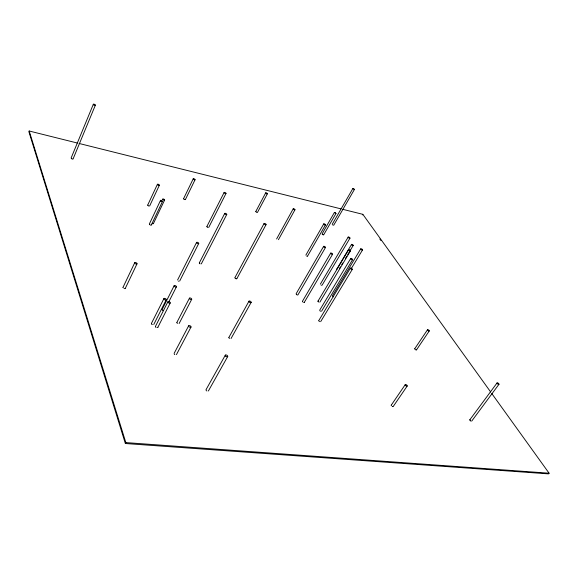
<?xml version="1.0" encoding="UTF-8"?>
<svg xmlns="http://www.w3.org/2000/svg" width="578" height="578" viewBox="0 0 578 578"><rect width="100%" height="100%" fill="white"/><g stroke="black" fill="none" stroke-linecap="round" stroke-linejoin="round"><path stroke-width="0.87" d="M352.891 188.479L354.459 189.396L352.891 188.479L332.227 224.25M77.358 143.033L29.189 131.004L28.9 131.755L125.354 443.514L548.558 473.873L549.1 473.209L491.755 393.495M71.108 158.054L93.333 104.271M73.103 158.892L95.37 105.167M147.737 205.017L157.411 184.317M149.673 205.927L159.362 185.249A1.084 0.455 25.3 0 0 158.076 184.201A1.084 0.455 25.3 0 0 157.722 184.902A1.084 0.455 25.3 0 0 159.362 185.249M149.348 224.004L160.496 200.45M151.335 224.943L162.512 201.411M123.035 287.302L134.703 262.759M153.387 223.621L164.6 200.039M125.31 288.343L137.008 263.821A1.272 0.629 24.7 0 0 135.505 262.535A1.272 0.629 24.7 0 0 135.05 263.525A1.272 0.629 24.7 0 0 137.008 263.821M323.716 234.762L335.984 213.47L335.377 212.704L334.38 212.523L322.127 233.83M334.38 212.523L335.984 213.47M183.623 198.594L193.218 178.833M185.444 199.468L195.068 179.722A1.026 0.412 26.3 0 0 193.912 178.747A1.026 0.412 26.3 0 0 193.478 179.332A1.026 0.412 26.3 0 0 195.046 179.758M151.465 323.362L163.928 298.573M153.762 324.475L166.233 299.78A1.3 0.672 26 0 0 164.809 298.378A1.3 0.672 26 0 0 164.195 299.375A1.3 0.672 26 0 0 166.233 299.78M162.158 309.454L174.159 285.705M177.569 280.019L196.592 242.399M155.504 326.295L167.909 301.788M206.917 226.439L224.127 192.481M168.769 301.904L176.391 286.876A1.257 0.629 26.3 0 0 175.004 285.532A1.257 0.629 26.3 0 0 174.426 286.464A1.257 0.629 26.3 0 0 176.391 286.876M179.642 281.11L198.709 243.511A1.192 0.549 26.7 0 0 197.373 242.276A1.192 0.549 26.7 0 0 196.874 243.078A1.192 0.549 26.7 0 0 198.709 243.511M157.772 327.473L170.214 302.995A1.3 0.672 26.2 0 0 168.79 301.593A1.3 0.672 26.2 0 0 168.184 302.59A1.3 0.672 26.2 0 0 170.214 302.995M208.745 227.407L225.991 193.478A1.055 0.426 27.2 0 0 224.791 192.416A1.055 0.426 27.2 0 0 224.394 193.045A1.055 0.426 27.2 0 0 225.991 193.478M199.352 262.853L224.726 213.412M201.317 263.886L226.749 214.489A1.142 0.484 27.3 0 0 225.449 213.325A1.142 0.484 27.3 0 0 225.015 214.041A1.142 0.484 27.3 0 0 226.749 214.489M176.911 322.372L189.447 298.176M179.122 323.528L191.694 299.353A1.264 0.643 27 0 0 190.285 297.988A1.264 0.643 27 0 0 189.736 298.956A1.264 0.643 27 0 0 191.694 299.353M125.354 443.514L125.831 442.596L29.189 131.004M174.115 353.411L188.63 325.833M176.442 354.617L190.993 327.069A1.329 0.708 27.2 0 0 189.512 325.602A1.329 0.708 27.2 0 0 188.934 326.678A1.329 0.708 27.2 0 0 190.993 327.069M255.83 211.432L265.678 192.864M257.506 212.328L267.368 193.767M234.928 277.628L264.067 223.534M236.872 278.654L266.068 224.604A1.134 0.47 28.4 0 0 264.847 223.469A1.134 0.47 28.4 0 0 264.312 224.098A1.134 0.47 28.4 0 0 266.039 224.64M293.212 208.81L276.71 238.772A0.975 0.412 28.9 0 0 276.732 239.003M278.437 239.689L294.961 209.749A0.997 0.39 29 0 0 293.87 208.766A0.997 0.39 29 0 0 293.451 209.294A0.997 0.39 29 0 0 294.946 209.785M228.895 337.4L248.966 301.21M231.048 338.527L251.17 302.366M206.043 389.673L225.326 355.145M208.383 390.974L227.718 356.474M305.856 255.122L323.752 223.888M307.547 256.112L325.465 224.9A0.997 0.383 29.8 0 0 324.366 223.867A0.997 0.383 29.8 0 0 323.991 224.423A0.997 0.383 29.8 0 0 325.465 224.9M333.766 225.145L354.459 189.396M296.117 293.769L323.615 246.38M325.493 247.485A1.091 0.441 30.1 0 1 323.882 246.979A1.091 0.441 30.1 0 1 324.287 246.329A1.091 0.441 30.1 0 1 325.493 247.485L297.952 294.845A1.062 0.484 30.2 0 1 296.774 294.722M302.489 301.203L330.681 253.135M304.324 302.294L332.581 254.248A1.098 0.448 30.4 0 0 331.353 253.077A1.098 0.448 30.4 0 0 330.956 253.742A1.098 0.448 30.4 0 0 332.581 254.248M320.356 284.138L348.166 237.096M362.514 214.915L362.854 214.337L342.711 209.308M322.105 285.171L349.972 238.158A1.048 0.405 30.5 0 0 348.881 237.088A1.048 0.405 30.5 0 0 348.375 237.601A1.048 0.405 30.5 0 0 349.943 238.187M336.909 268.965L351.518 244.443M318.001 301.124L348.628 249.725M339.503 268.423L340.413 266.892M341.786 264.587L342.703 263.055M345.442 258.46L346.814 256.162M347.732 254.631L353.216 245.44A0.983 0.383 30.7 0 0 352.19 244.429A0.983 0.383 30.7 0 0 351.72 244.92A0.983 0.383 30.7 0 0 353.194 245.469M319.815 302.193L350.499 250.823M319.713 310.162L350.702 258.518M321.549 311.246L352.602 259.63A1.098 0.441 30.9 0 0 351.453 258.489A1.098 0.441 30.9 0 0 350.925 259.067A1.098 0.441 30.9 0 0 352.573 259.666M332.473 295.748L360.723 248.858M318.774 320.58L350.384 268.178M351.41 268.365L362.543 249.927M320.646 321.686L352.32 269.312A1.127 0.462 31 0 0 351.157 268.141A1.127 0.462 31 0 0 350.615 268.741A1.127 0.462 31 0 0 352.298 269.355M414.78 348.686L427.496 329.778M416.536 349.834L429.273 330.934M391.255 405.149L405.207 384.688M407.215 386.01L393.235 406.457A1.185 0.578 35 0 1 392.975 406.623M469.856 419.758L497.051 382.939M471.706 421.109L498.959 384.298M125.831 442.596L549.1 473.209M79.107 143.467L340.962 208.868M333.123 225.138L332.653 224.885M362.854 214.337L490.7 392.036M379.854 239.054L380.909 240.52M125.173 288.494A1.25 0.65 24.4 0 1 124.01 288.465M123.013 287.562A1.25 0.65 24.4 0 1 123.013 287.367M72.814 159.058A1.084 0.455 22.8 0 1 71.918 158.892M71.542 158.69A1.084 0.455 22.8 0 1 71.383 158.574M319.569 321.635A1.091 0.506 31.3 0 1 319.374 321.527M318.868 321.05A1.091 0.506 31.3 0 1 318.774 320.862M321.455 285.243A1.019 0.448 30.6 0 1 321.101 285.091M320.588 311.239A1.069 0.491 31.1 0 1 319.916 310.747M178.616 281.197A1.17 0.578 26.4 0 1 178.299 281.06M392.744 406.63A1.185 0.578 35 0 1 392.173 406.435M391.248 405.474A1.185 0.578 35 0 1 391.234 405.207M151.226 225.059A1.098 0.506 25.1 0 1 150.027 224.878M149.586 224.575A1.098 0.506 25.1 0 1 149.42 224.38M163.148 310.689A1.243 0.65 26.1 0 1 162.7 310.458M162.281 310.075A1.243 0.65 26.1 0 1 162.129 309.786M256.979 212.408A0.954 0.39 28.1 0 1 256.321 212.119M255.982 211.844A0.954 0.39 28.1 0 1 255.808 211.505M236.756 278.769A1.098 0.52 28.2 0 1 235.571 278.545M235.224 278.293A1.098 0.52 28.2 0 1 234.964 277.96M304.295 302.33A1.069 0.491 30.5 0 1 303.71 302.402M302.886 301.983A1.069 0.491 30.5 0 1 302.569 301.651M177.468 323.398A1.25 0.665 26.8 0 1 177.186 323.167M176.911 322.784A1.25 0.665 26.8 0 1 176.868 322.495M416.427 349.928A1.048 0.455 33.9 0 1 415.336 349.603A1.048 0.455 33.9 0 1 414.758 348.736M318.586 302.012A1.055 0.477 30.9 0 1 318.196 301.694M318.03 301.449A1.055 0.477 30.9 0 1 318.117 301.022M174.816 354.589A1.308 0.73 27 0 1 174.253 354.104M153.156 223.787A1.098 0.499 25.2 0 1 152.281 223.65M200.169 263.871A1.113 0.527 27 0 1 199.692 263.575M199.439 263.308A1.113 0.527 27 0 1 199.316 262.954M296.435 294.469A1.062 0.484 30.2 0 1 296.247 294.274M336.887 269.052A0.968 0.405 30.7 0 1 336.967 268.907M307.38 256.213A0.975 0.412 29.8 0 1 306.651 256.054M185.357 199.562A1.012 0.426 26.1 0 1 184.1 199.273M183.869 199.099A1.012 0.426 26.1 0 1 183.609 198.731M206.917 390.995A1.344 0.773 29 0 1 206.678 390.858M206.216 390.417A1.344 0.773 29 0 1 206.064 390.157M156.161 327.415A1.279 0.694 25.9 0 1 155.764 327.112M155.569 326.866A1.279 0.694 25.9 0 1 155.446 326.498M157.823 327.199A1.279 0.694 25.9 0 1 157.808 327.408M229.495 338.419A1.214 0.636 28.9 0 1 229.213 338.195M228.924 337.812A1.214 0.636 28.9 0 1 228.866 337.53M152.375 324.54A1.279 0.694 25.8 0 1 151.747 324.114M151.609 323.947A1.279 0.694 25.8 0 1 151.436 323.499M333.419 296.81A1.026 0.455 31.1 0 1 332.625 296.232M323.615 234.834A0.918 0.361 29.9 0 1 322.799 234.646M322.416 234.386A0.918 0.361 29.9 0 1 322.249 234.227M148.965 206.057A1.069 0.47 25 0 1 148.214 205.739M147.91 205.493A1.069 0.47 25 0 1 147.722 205.154M207.863 227.436A1.033 0.455 26.9 0 1 207.235 227.082M206.996 226.836A1.033 0.455 26.9 0 1 206.881 226.525M470.795 421.051A1.142 0.52 36.8 0 1 470.232 420.647M470.087 420.488A1.142 0.52 36.8 0 1 469.986 419.657M93.622 104.763A1.113 0.412 23.8 0 0 95.348 105.203A1.113 0.412 23.8 0 0 94.084 104.184A1.113 0.412 23.8 0 0 93.622 104.763M405.402 385.36A1.199 0.564 34.7 0 0 407.179 386.053A1.199 0.564 34.7 0 0 406.045 384.63A1.199 0.564 34.7 0 0 405.402 385.36M160.749 201.007A1.113 0.484 25.4 0 0 162.483 201.455A1.113 0.484 25.4 0 0 161.276 200.335A1.113 0.484 25.4 0 0 160.749 201.007M265.887 193.319A0.961 0.376 28.2 0 0 267.347 193.796A0.961 0.376 28.2 0 0 266.335 192.828A0.961 0.376 28.2 0 0 265.887 193.319M427.691 330.327A1.062 0.441 33.7 0 0 429.252 330.97A1.062 0.441 33.7 0 0 428.219 329.771A1.062 0.441 33.7 0 0 427.691 330.327M348.845 250.252A1.084 0.426 30.7 0 0 350.47 250.859A1.084 0.426 30.7 0 0 349.372 249.703A1.084 0.426 30.7 0 0 348.845 250.252M162.844 199.634A1.113 0.477 25.5 0 0 164.571 200.082A1.113 0.477 25.5 0 0 163.372 198.969A1.113 0.477 25.5 0 0 162.844 199.634M225.55 356.026A1.373 0.737 29.1 0 0 227.674 356.547A1.373 0.737 29.1 0 0 226.28 354.971A1.373 0.737 29.1 0 0 225.55 356.026M249.226 301.897A1.243 0.6 29 0 0 251.134 302.424A1.243 0.6 29 0 0 249.841 301.044A1.243 0.6 29 0 0 249.226 301.897M360.947 249.378A1.055 0.412 30.9 0 0 362.522 249.963A1.055 0.412 30.9 0 0 361.438 248.843A1.055 0.412 30.9 0 0 360.947 249.378M497.232 383.554A1.17 0.484 36 0 0 498.93 384.341A1.17 0.484 36 0 0 497.853 382.976A1.17 0.484 36 0 0 497.232 383.554"/></g></svg>
